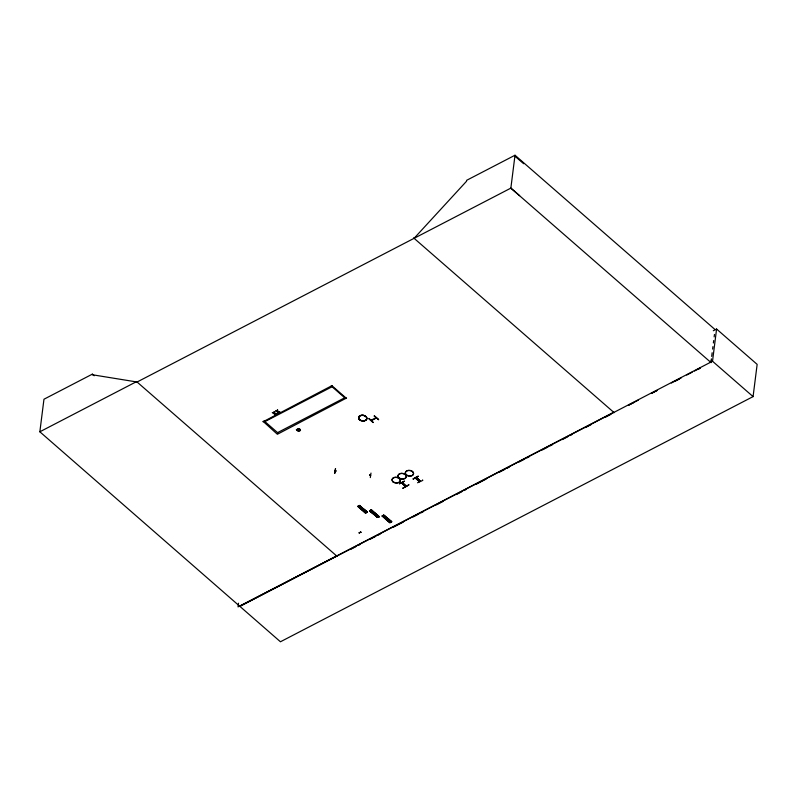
<?xml version="1.0" encoding="UTF-8"?>
<svg xmlns="http://www.w3.org/2000/svg" width="797" height="797" viewBox="0 0 797 797"><rect width="100%" height="100%" fill="white"/><g stroke="black" fill="none" stroke-linecap="round" stroke-linejoin="round"><path stroke-width="1.2" d="M296.394 429.792C301.894 425.229 300.798 435.401 296.404 429.643M359.088 532.844L359.557 533.183L359.039 532.804M360.662 532.007C361.888 532.944 358.989 532.137 360.712 531.978M713.295 330.735L716.583 329.031L757.15 364.378L753.075 396.607L280.444 641.774L39.85 431.795L43.965 399.237L92.342 374.142L94.215 375.766M92.342 374.142L92.263 374.739L137.084 382.012L510.857 188.122L515.011 155.226L715.078 329.589M238.512 603.199L238.044 606.886L336.673 555.957M346.546 398.012L277.376 434.265L263.1 421.374M264.076 420.866L278.412 433.349M264.913 421.593L332.07 386.754M274.965 414.34L274.527 414.819L274.208 413.404L272.265 412.587M272.614 412.657L274.178 413.105L273.949 411.71M276.629 413.474L274.646 413.205L274.357 411.501M274.925 414.609L274.706 413.235M278.233 412.647L277.794 413.125L277.476 411.71L275.533 410.893M274.676 413.504L276.24 413.673M275.882 410.963L277.446 411.411L277.226 410.017M279.896 411.78L277.914 411.511L277.625 409.807M277.476 411.71L277.486 411.142M278.193 412.916L277.974 411.541M277.944 411.81L279.518 411.979M277.575 432.622L344.732 397.783M298.556 428.527L300.529 430.3M331.243 386.027L345.569 398.52M263.05 421.772L332.219 385.519M334.64 473.219L335.497 468.726M335.527 468.546L334.939 473.219M335.278 471.166L335.467 470.469M335.378 471.166L335.926 470.529M369.071 418.445L373.315 422.39M371.193 420.019L376.194 417.907M371.253 419.929L371.372 420.627L371.601 419.75M371.85 419.889L371.781 420.427L371.701 419.76M362.057 509.761L363.741 508.894M374.132 416.084L378.685 419.71L374.421 415.944M362.854 510.449L364.528 509.582M363.552 511.056L365.235 510.19M375.965 417.817L375.676 417.857M375.785 418.325L375.756 417.628M376.134 417.887L376.264 418.106M364.339 511.744L366.022 510.877M364.867 512.202L366.55 511.335M370.007 474.713L370.027 475.142M370.595 475.42L369.928 475.341L370.087 474.673M359.666 505.437L357.723 506.434L365.494 513.198L367.337 512.023M370.326 477.592L370.984 473.069M374.401 415.924L378.436 419.581M373.863 514.224L375.546 513.358M374.65 514.912L376.333 514.035M375.357 515.52L377.031 514.653M376.144 516.207L377.818 515.34M376.672 516.665L378.346 515.798M377.459 517.353L369.529 510.887L371.482 509.891M379.133 516.486L378.655 516.964L370.884 510.2L371.472 509.901M386.376 519.385L388.049 518.508M387.163 520.072L388.846 519.196M387.86 520.68L389.544 519.803M388.657 521.368L390.331 520.491M389.175 521.826L390.859 520.949M382.062 516.048L382.51 515.679L390.391 522.523L389.803 522.822L382.042 516.048L383.875 514.992L391.745 521.826L389.962 522.513M391.716 521.846L391.188 522.125L383.546 515.161L391.646 521.636M399.506 483.659L404.308 481.129M401.728 482.773L405.982 486.549L401.658 482.783M408.831 484.845C399.676 489.557 401.369 489.438 408.861 484.895M413.205 479.057L418.276 476.178L413.245 478.788M419.78 481.378L415.486 477.632M420.338 481.089L416.044 477.343L420.378 481.288M417.548 482.763L422.789 480.392L422.579 479.924M711.382 358.829L710.924 362.486L510.857 188.122L519.624 195.673M711.691 356.389L712.149 352.732M712.608 349.076L712.917 346.645M713.385 342.989L713.694 340.548M714.152 336.892L714.461 334.461M711.083 362.625L711.392 360.164M239.877 606.417L712.518 361.25L716.583 329.031M415.167 478.031L419.491 481.747M419.71 481.627L415.446 477.672M401.449 482.912L405.713 486.658M392.951 481.806L392.971 481.786A4.144 2.819 7.2 0 1 395.392 477.383A4.144 2.819 7.2 0 1 400.034 481.438A4.144 2.819 7.2 0 1 393.001 481.856L393.001 481.757M365.634 513.059L357.992 506.294M359.228 505.537L367.218 512.322M359.208 505.607L367.437 512.202M369.898 510.708L377.878 517.363L369.549 510.897M377.768 517.293L379.242 516.655L371.362 509.831L379.023 516.785M391.168 522.125L383.417 515.35M360.971 532.296L360.453 532.526M414.101 238.313L466.514 181.268L466.634 180.321L515.011 155.226M335.268 470.967L335.906 471.246M359.537 505.437L367.397 512.222M369.977 510.598L377.848 517.383M379.123 516.655L378.675 516.964L370.924 510.18M335.338 470.977L335.916 471.037M369.947 475.181L370.595 475.241M39.85 431.795L136.676 381.564L137.144 381.972M358.67 506.922L360.344 506.055M413.175 478.977L418.216 476.367M418.007 479.346L417.449 479.645M417.797 479.874L418.305 479.615M370.466 511.385L372.149 510.518M382.978 516.546L384.662 515.679M239.917 606.148L613.69 412.258M350.381 549.502L355.9 546.632M358.112 545.497L360.314 544.351M370.256 539.19L375.766 536.331M377.977 535.186L380.189 534.04M393.429 527.176L403.362 522.015M413.294 516.864L418.814 514.005M421.015 512.86L423.227 511.714M436.467 504.84L443.092 501.413M456.332 494.538L461.852 491.679M464.063 490.534L466.275 489.388M476.207 484.237L486.14 479.087M499.38 472.213L504.899 469.353M507.101 468.208L509.313 467.062M519.245 461.911L524.765 459.042M526.976 457.896L529.178 456.751M542.418 449.887L547.938 447.017M550.149 445.882L552.351 444.736M562.293 439.575L567.803 436.716M570.014 435.57L572.226 434.425M585.466 427.561L590.985 424.691M605.331 417.249L610.851 414.39M638.347 400.124L628.454 405.255L633.984 402.435M651.548 393.28L657.047 390.43M671.333 383.018L681.236 377.878M686.725 375.028L692.224 372.179M694.426 371.033L699.925 368.184M651.607 393.339L657.117 390.49M674.74 381.394L679.144 379.113M697.863 369.449L700.065 368.314M371.412 420.587L376.294 418.086M404.527 481.249L399.436 483.849M402.346 482.424L406.829 486.12M369.678 510.698L377.658 517.472M389.962 522.673L382.49 515.759M514.892 156.162L523.659 163.714M712.518 361.25L753.075 396.607M413.623 237.905L614.158 412.677M332.17 385.917L346.496 398.41M416.263 477.443L420.587 481.209M371.033 510L378.904 516.835M358.202 506.065L366.072 512.899M136.606 381.604L337.141 556.366M368.822 418.774L373.056 422.579M359.537 419.76L359.527 419.78A4.144 2.819 7.2 0 0 366.61 419.411A4.144 2.819 7.2 0 0 361.958 415.367A4.144 2.819 7.2 0 0 359.567 419.83L359.567 419.73M297.56 429.374L297.371 430.161L298.277 430.739L299.632 430.161L298.666 429.165L297.56 429.374M359.606 419.63A4.134 2.809 7.2 0 0 366.61 419.212A4.134 2.809 7.2 0 0 361.987 415.177A4.134 2.809 7.2 0 0 359.606 419.63M359.577 419.72A4.154 2.829 7.2 0 0 366.63 419.302A4.154 2.829 7.2 0 0 361.977 415.247A4.154 2.829 7.2 0 0 359.577 419.72M398.968 477.941A4.144 2.819 7.2 0 0 406.012 477.523A4.144 2.819 7.2 0 0 401.359 473.468A4.144 2.819 7.2 0 0 398.968 477.941M399.008 477.742A4.134 2.809 7.2 0 0 406.012 477.323A4.134 2.809 7.2 0 0 401.389 473.298A4.134 2.809 7.2 0 0 399.008 477.742M406.291 474.982A4.144 2.819 7.2 0 0 413.324 474.564A4.144 2.819 7.2 0 0 408.682 470.509A4.144 2.819 7.2 0 0 406.291 474.982M406.331 474.753A4.134 2.809 7.2 0 0 413.334 474.335A4.134 2.809 7.2 0 0 408.712 470.31A4.134 2.809 7.2 0 0 406.331 474.753M393.041 481.657A4.134 2.809 7.2 0 0 400.044 481.229A4.134 2.809 7.2 0 0 395.422 477.204A4.134 2.809 7.2 0 0 393.041 481.657"/></g></svg>
